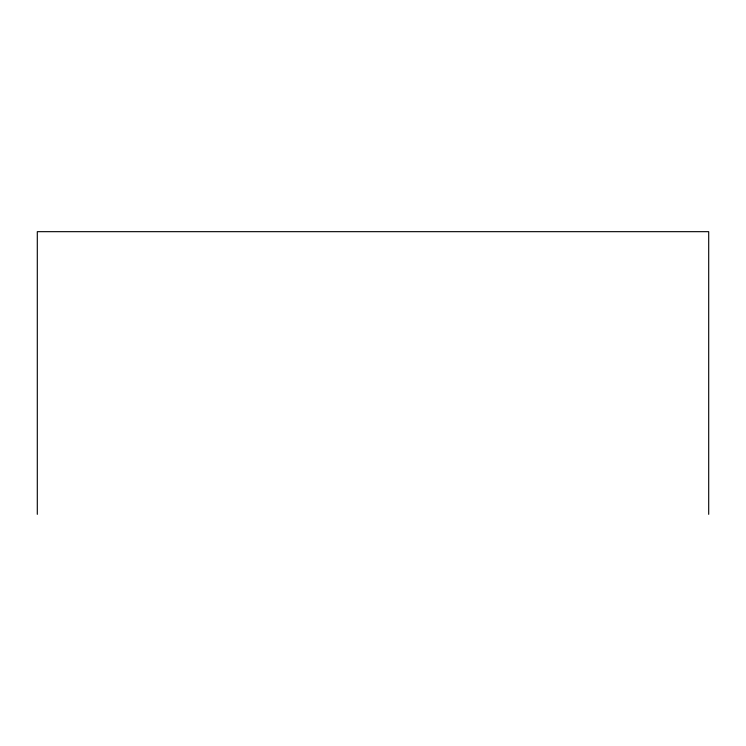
<?xml version="1.0" encoding="UTF-8"?>
<svg xmlns="http://www.w3.org/2000/svg" width="746" height="746" viewBox="0 0 746 746"><rect width="100%" height="100%" fill="white"/><g stroke="black" fill="none" stroke-linecap="round" stroke-linejoin="round"><path stroke-width="1.12" d="M708.7 514.33L708.7 231.67L37.3 231.67L37.3 514.33"/></g></svg>
